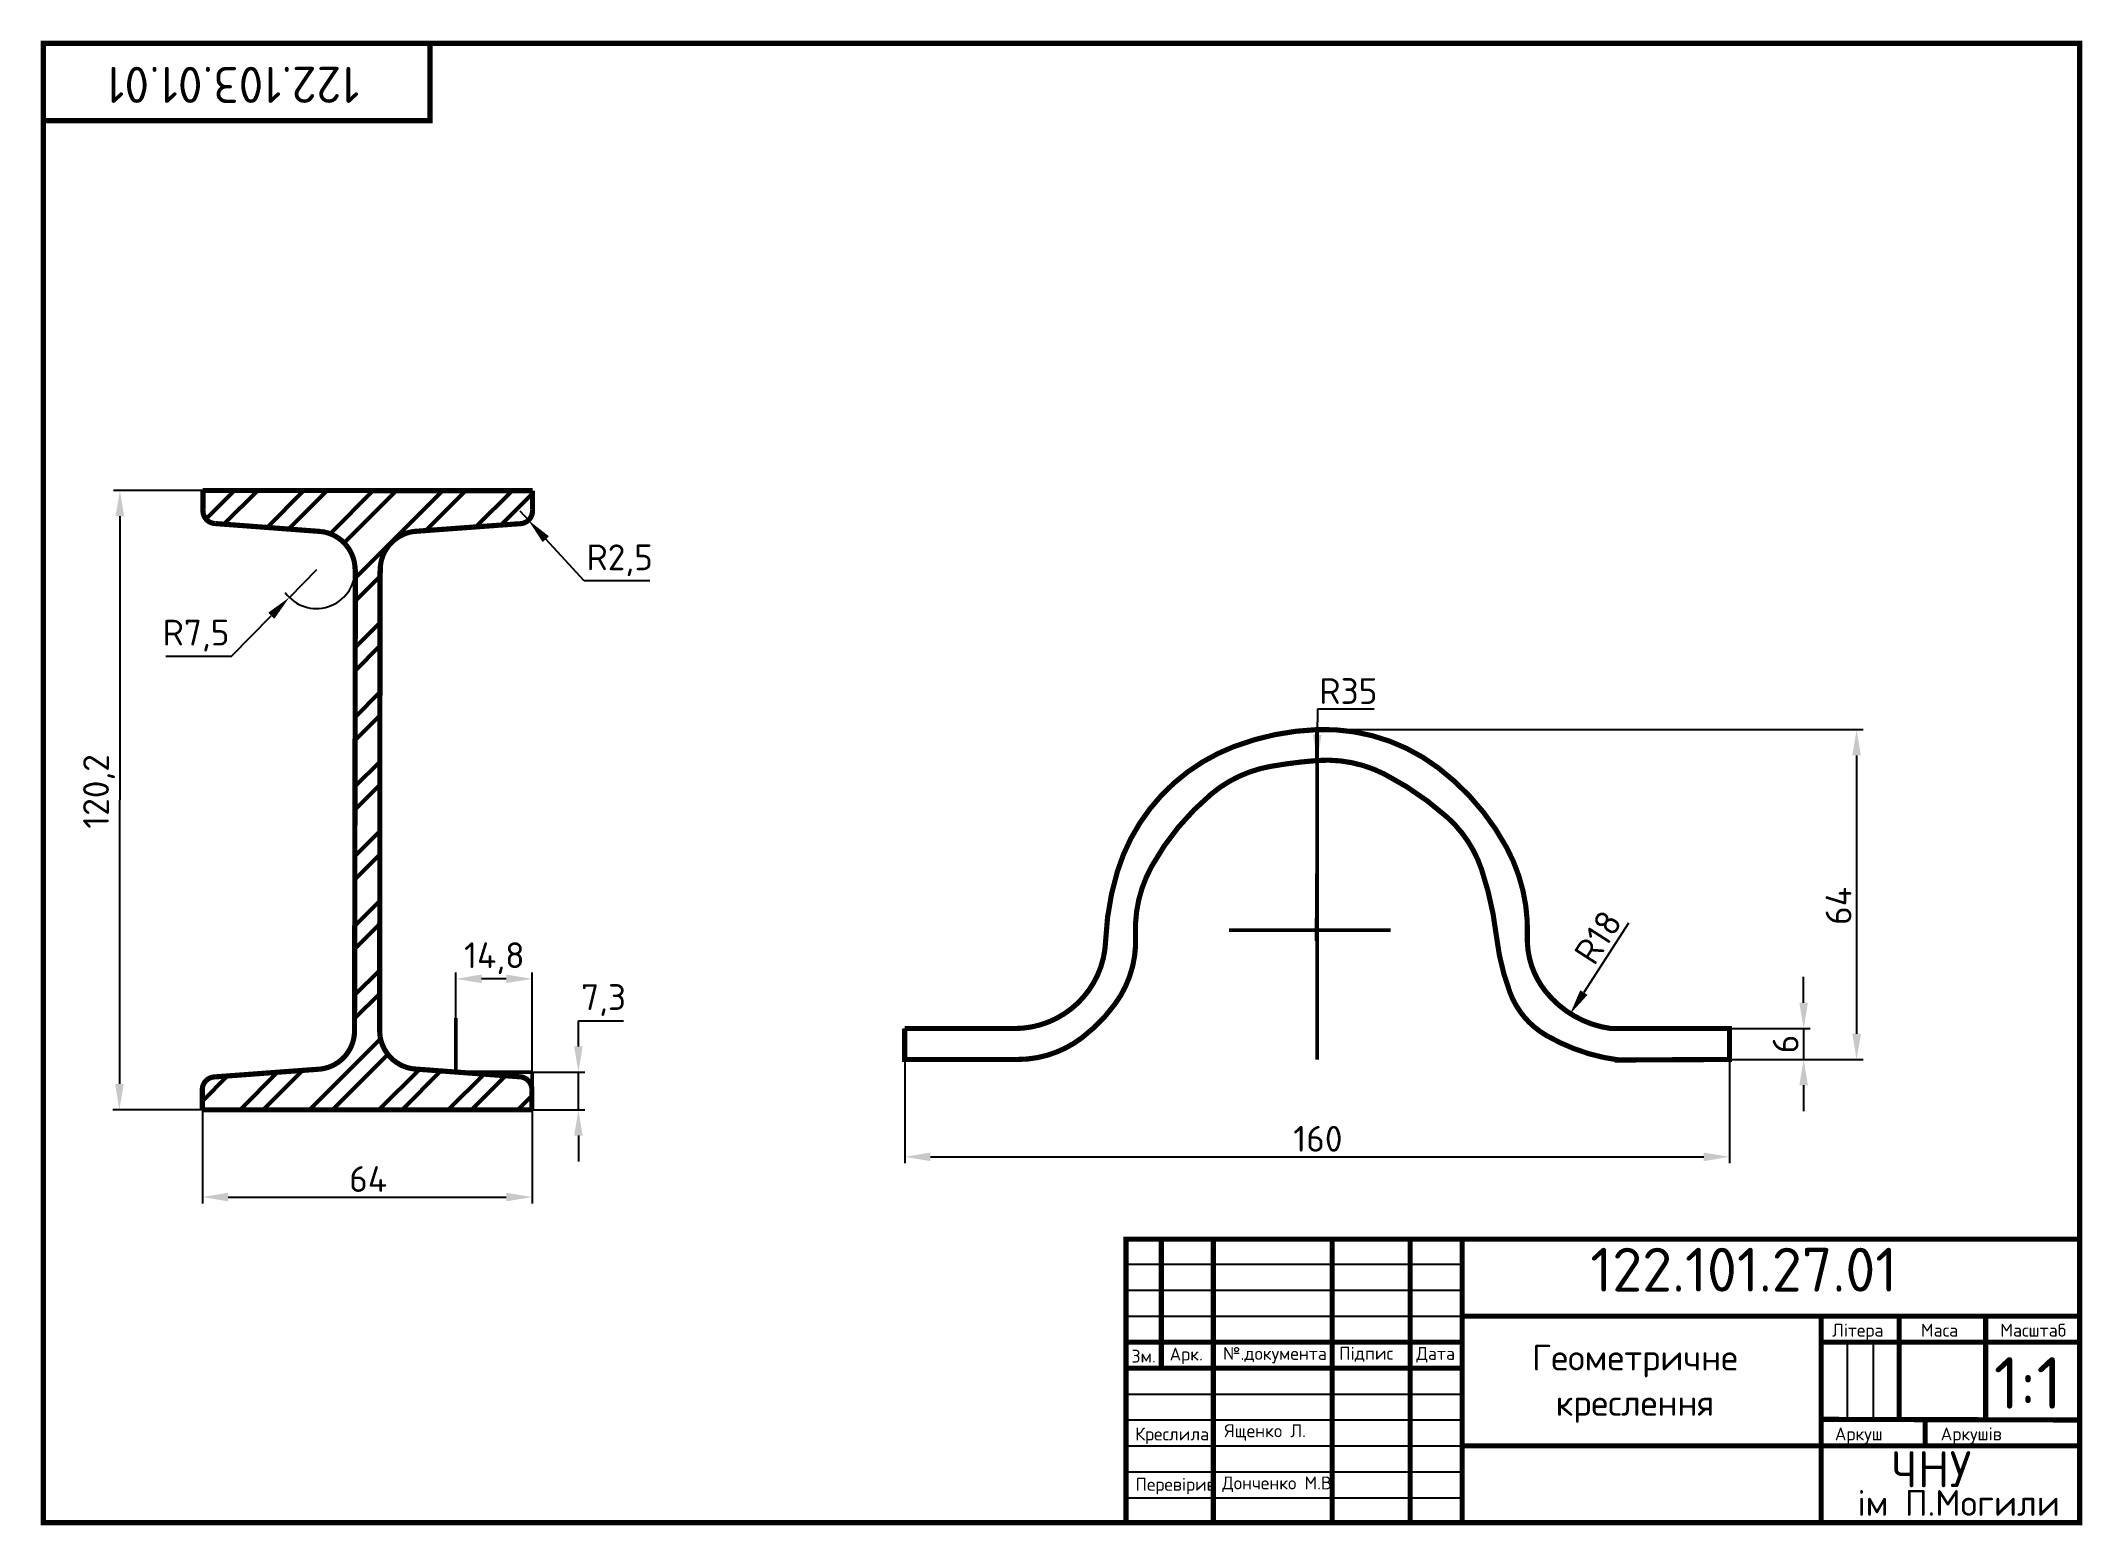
# Model space of a CAD drawing. Header units: millimetres. Extents: x 20 to 416, y 4 to 292.
import ezdxf
from ezdxf.enums import TextEntityAlignment as Align

# ---------------------------------------------------------------- set-up
doc = ezdxf.new("R2010")
doc.units = ezdxf.units.MM
doc.header["$PDMODE"] = 34
doc.header["$PDSIZE"] = -3
doc.linetypes.add('ACAD_ISO02W100', pattern=[15, 12, -3])
for name, color, linetype in [('Dim', 5, 'Continuous'), ('Kontur', 7, 'Continuous'), ('Strih', 114, 'ACAD_ISO02W100')]:
    doc.layers.add(name, color=color, linetype=linetype)
doc.styles.get("Standard").update_dxf_attribs({"font": 'isocpeur.ttf'})
doc.dimstyles.new('ESKD_', dxfattribs={"dimtxt": 5, "dimasz": 5, "dimexe": 1.25, "dimexo": 0, "dimgap": 1, "dimtad": 1, "dimtoh": 1, "dimdec": 1, "dimtxsty": 'Standard', "dimcen": 2.5, "dimclrd": 256, "dimclre": 256, "dimclrt": 256, "dimadec": 0, "dimazin": 0, "dimtfac": 1, "dimtdec": 1, "dimtmove": 0, "dimatfit": 3, "dimfxl": 1, "dimtfillclr": 256, "dimlwd": -1, "dimlwe": -1, "dimarcsym": 0})

# ---------------------------------------------------------------- blocks, each defined once
blk = doc.blocks.new('*D14')
at = {"layer": 'Defpoints', "color": 0, "lineweight": 50, "transparency": 16777216}
for p in [(72.97, 189.85), (67.71, 184.51)]:
    blk.add_point(p, dxfattribs=at)
at = {"layer": 'Dim', "transparency": 16777216}
for p, q in [((72.97, 189.85), (67.71, 184.51)), ((56.48, 173.1), (64.2, 180.94)), ((43.73, 173.1), (56.48, 173.1))]:
    blk.add_line(p, q, dxfattribs=at)
blk.add_arc((72.97, 189.85), 7.5, 215.9038, 359.9527, dxfattribs=at)
at = {"layer": 'Dim', "lineweight": 50, "transparency": 16777216}
blk.add_solid([(63.6, 181.53), (64.79, 180.36), (67.71, 184.51)], dxfattribs=at)
at = {"layer": 'Dim', "lineweight": 50, "transparency": 16777216, "insert": (49.61, 177.1), "char_height": 5, "attachment_point": 5}
blk.add_mtext('R7,5', dxfattribs=at)
blk = doc.blocks.new('*D15')
at = {"layer": 'Defpoints', "color": 0, "lineweight": 50, "transparency": 16777216}
for p in [(50.91, 205.26), (34.74, 85.1), (50.8, 85.08)]:
    blk.add_point(p, dxfattribs=at)
at = {"layer": 'Dim', "transparency": 16777216}
for p, q in [((50.91, 205.26), (33.59, 205.27)), ((34.84, 200.27), (34.74, 90.1)), ((50.8, 85.08), (33.49, 85.1))]:
    blk.add_line(p, q, dxfattribs=at)
at = {"layer": 'Dim', "lineweight": 50, "transparency": 16777216}
for points in [[(34, 200.27), (35.67, 200.27), (34.84, 205.27)], [(33.91, 90.1), (35.58, 90.1), (34.74, 85.1)]]:
    blk.add_solid(points, dxfattribs=at)
at = {"layer": 'Dim', "lineweight": 50, "transparency": 16777216, "insert": (30.79, 146.86), "char_height": 5, "attachment_point": 5, "rotation": 89.9505}
blk.add_mtext('120,2', dxfattribs=at)
blk = doc.blocks.new('*D16')
at = {"layer": 'Defpoints', "color": 0, "lineweight": 50, "transparency": 16777216}
for p in [(100, 110.5), (100, 92.38), (114.8, 92.38)]:
    blk.add_point(p, dxfattribs=at)
at = {"layer": 'Dim', "transparency": 16777216}
for p, q in [((100, 92.38), (100, 111.75)), ((114.8, 92.38), (114.8, 111.75)), ((109.8, 110.5), (105, 110.5))]:
    blk.add_line(p, q, dxfattribs=at)
at = {"layer": 'Dim', "lineweight": 50, "transparency": 16777216}
for points in [[(105, 111.34), (105, 109.67), (100, 110.5)], [(109.8, 111.34), (109.8, 109.67), (114.8, 110.5)]]:
    blk.add_solid(points, dxfattribs=at)
at = {"layer": 'Dim', "lineweight": 50, "transparency": 16777216, "insert": (107.48, 114.5), "char_height": 5, "attachment_point": 5}
blk.add_mtext('14,8', dxfattribs=at)
blk = doc.blocks.new('*D17')
at = {"layer": 'Defpoints', "color": 0, "lineweight": 50, "transparency": 16777216}
for p in [(114.8, 92.38), (114.75, 85.08), (123.79, 85.08)]:
    blk.add_point(p, dxfattribs=at)
at = {"layer": 'Dim', "transparency": 16777216}
for p, q in [((123.79, 97.38), (123.79, 102.38)), ((123.79, 102.38), (132.54, 102.38)), ((114.8, 92.38), (125.04, 92.38)), ((123.79, 85.08), (123.79, 92.38)), ((114.75, 85.08), (125.04, 85.08)), ((123.79, 80.08), (123.79, 75.08))]:
    blk.add_line(p, q, dxfattribs=at)
at = {"layer": 'Dim', "lineweight": 50, "transparency": 16777216}
for points in [[(122.96, 97.38), (124.62, 97.38), (123.79, 92.38)], [(122.96, 80.08), (124.62, 80.08), (123.79, 85.08)]]:
    blk.add_solid(points, dxfattribs=at)
at = {"layer": 'Dim', "lineweight": 50, "transparency": 16777216, "insert": (128.66, 106.38), "char_height": 5, "attachment_point": 5}
blk.add_mtext('7,3', dxfattribs=at)
blk = doc.blocks.new('*D18')
at = {"layer": 'Defpoints', "color": 0, "lineweight": 50, "transparency": 16777216}
for p in [(50.84, 85.05), (114.8, 85.05), (114.8, 68.16)]:
    blk.add_point(p, dxfattribs=at)
at = {"layer": 'Dim', "transparency": 16777216}
for p, q in [((50.84, 85.05), (50.84, 66.91)), ((114.8, 85.05), (114.8, 66.91)), ((55.84, 68.16), (109.8, 68.16))]:
    blk.add_line(p, q, dxfattribs=at)
at = {"layer": 'Dim', "lineweight": 50, "transparency": 16777216}
for points in [[(55.84, 69), (55.84, 67.33), (50.84, 68.16)], [(109.8, 69), (109.8, 67.33), (114.8, 68.16)]]:
    blk.add_solid(points, dxfattribs=at)
at = {"layer": 'Dim', "lineweight": 50, "transparency": 16777216, "insert": (83, 71.66), "char_height": 5, "attachment_point": 5}
blk.add_mtext('64', dxfattribs=at)
blk = doc.blocks.new('*D19')
at = {"layer": 'Defpoints', "color": 0, "lineweight": 50, "transparency": 16777216}
for p in [(112.39, 201.31), (114.08, 199.48)]:
    blk.add_point(p, dxfattribs=at)
at = {"layer": 'Dim', "transparency": 16777216}
for p, q in [((112.39, 201.31), (114.08, 199.48)), ((124.92, 187.71), (117.47, 195.8)), ((137.67, 187.71), (124.92, 187.71))]:
    blk.add_line(p, q, dxfattribs=at)
at = {"layer": 'Dim', "lineweight": 50, "transparency": 16777216}
blk.add_solid([(118.08, 196.36), (116.85, 195.23), (114.08, 199.48)], dxfattribs=at)
at = {"layer": 'Dim', "lineweight": 50, "transparency": 16777216, "insert": (131.79, 191.71), "char_height": 5, "attachment_point": 5}
blk.add_mtext('R2,5', dxfattribs=at)
blk = doc.blocks.new('*D22')
at = {"layer": 'Defpoints', "color": 0, "lineweight": 50, "transparency": 16777216}
for p in [(347.08, 100.86), (347.08, 94.86), (361.47, 94.86)]:
    blk.add_point(p, dxfattribs=at)
at = {"layer": 'Dim', "transparency": 16777216}
for p, q in [((361.47, 105.86), (361.47, 110.86)), ((347.08, 100.86), (362.72, 100.86)), ((361.47, 100.86), (361.47, 94.86)), ((347.08, 94.86), (362.72, 94.86)), ((361.47, 89.86), (361.47, 84.86))]:
    blk.add_line(p, q, dxfattribs=at)
at = {"layer": 'Dim', "lineweight": 50, "transparency": 16777216}
for points in [[(360.63, 105.86), (362.3, 105.86), (361.47, 100.86)], [(360.63, 89.86), (362.3, 89.86), (361.47, 94.86)]]:
    blk.add_solid(points, dxfattribs=at)
at = {"layer": 'Dim', "lineweight": 50, "transparency": 16777216, "insert": (357.97, 97.86), "char_height": 5, "attachment_point": 5, "rotation": 90}
blk.add_mtext('6', dxfattribs=at)
blk = doc.blocks.new('*D24')
at = {"layer": 'Defpoints', "color": 0, "lineweight": 50, "transparency": 16777216}
for p in [(267.08, 152.84), (266.86, 117.85)]:
    blk.add_point(p, dxfattribs=at)
at = {"layer": 'Dim', "transparency": 16777216}
for p, q in [((267.15, 162.84), (267.12, 157.84)), ((278.15, 162.84), (267.15, 162.84)), ((266.86, 117.85), (267.08, 152.84))]:
    blk.add_line(p, q, dxfattribs=at)
at = {"layer": 'Dim', "lineweight": 50, "transparency": 16777216}
blk.add_solid([(266.28, 157.85), (267.95, 157.84), (267.08, 152.84)], dxfattribs=at)
at = {"layer": 'Dim', "lineweight": 50, "transparency": 16777216, "insert": (273.15, 166.34), "char_height": 5, "attachment_point": 5}
blk.add_mtext('R35', dxfattribs=at)
blk = doc.blocks.new('*D25')
at = {"layer": 'Defpoints', "color": 0, "lineweight": 50, "transparency": 16777216}
for p in [(325.87, 118.77), (316.13, 103.64)]:
    blk.add_point(p, dxfattribs=at)
at = {"layer": 'Dim', "transparency": 16777216}
blk.add_line((327.49, 121.3), (318.84, 107.84), dxfattribs=at)
at = {"layer": 'Dim', "lineweight": 50, "transparency": 16777216}
blk.add_solid([(318.14, 108.29), (319.54, 107.39), (316.13, 103.64)], dxfattribs=at)
at = {"layer": 'Dim', "lineweight": 50, "transparency": 16777216, "insert": (321.58, 118.57), "char_height": 5, "attachment_point": 5, "rotation": 57.2436}
blk.add_mtext('R18', dxfattribs=at)
blk = doc.blocks.new('*D26')
at = {"layer": 'Defpoints', "color": 0, "lineweight": 50, "transparency": 16777216}
for p in [(267.87, 158.86), (347.08, 94.86), (371.74, 94.86)]:
    blk.add_point(p, dxfattribs=at)
at = {"layer": 'Dim', "transparency": 16777216}
for p, q in [((267.87, 158.86), (372.99, 158.86)), ((371.74, 153.86), (371.74, 99.86)), ((347.08, 94.86), (372.99, 94.86))]:
    blk.add_line(p, q, dxfattribs=at)
at = {"layer": 'Dim', "lineweight": 50, "transparency": 16777216}
for points in [[(370.91, 153.86), (372.58, 153.86), (371.74, 158.86)], [(370.91, 99.86), (372.58, 99.86), (371.74, 94.86)]]:
    blk.add_solid(points, dxfattribs=at)
at = {"layer": 'Dim', "lineweight": 50, "transparency": 16777216, "insert": (368.24, 124.65), "char_height": 5, "attachment_point": 5, "rotation": 90}
blk.add_mtext('64', dxfattribs=at)
blk = doc.blocks.new('*D27')
at = {"layer": 'Defpoints', "color": 0, "lineweight": 50, "transparency": 16777216}
for p in [(187.08, 94.86), (347.08, 94.86), (347.08, 75.97)]:
    blk.add_point(p, dxfattribs=at)
at = {"layer": 'Dim', "transparency": 16777216}
for p, q in [((187.08, 94.86), (187.08, 74.72)), ((347.08, 94.86), (347.08, 74.72)), ((192.08, 75.97), (342.08, 75.97))]:
    blk.add_line(p, q, dxfattribs=at)
at = {"layer": 'Dim', "lineweight": 50, "transparency": 16777216}
for points in [[(192.08, 76.8), (192.08, 75.13), (187.08, 75.97)], [(342.08, 76.8), (342.08, 75.13), (347.08, 75.97)]]:
    blk.add_solid(points, dxfattribs=at)
at = {"layer": 'Dim', "lineweight": 50, "transparency": 16777216, "insert": (267.24, 79.47), "char_height": 5, "attachment_point": 5}
blk.add_mtext('160', dxfattribs=at)

msp = doc.modelspace()

# ---------------------------------------------------------------- hatches: boundary and pattern name
at = {"layer": 'Strih', "lineweight": 50}
h = msp.add_hatch(dxfattribs=at)
h.set_pattern_fill('ANSI32', color=256)
h.paths.add_polyline_path([(114.87, 201.58), (114.87, 205.21), (50.96, 205.26), (50.96, 201.6, 0.446091), (53.44, 198.83), (73.91, 197.29, -0.378087), (80.47, 189.84), (80.52, 189.89), (80.36, 100.44, -0.377815), (73.8, 93), (53.32, 91.48, 0.446091), (50.84, 88.71), (50.84, 85.08), (114.75, 85.08), (114.75, 88.74), (114.76, 89.21, 0.391282), (112.27, 91.51), (100.51, 92.38), (100, 92.38), (100, 92.42), (91.79, 93.03, -0.377815), (85.23, 100.47), (85.3, 187.52), (85.38, 190.63, -0.349223), (91.91, 197.31), (112.38, 198.81, 0.446091)])

# ---------------------------------------------------------------- linework, layer by layer
at = {"layer": 'Defpoints', "lineweight": 50}
for p, q in [((267.06, 158.86), (267.06, 152.86)), ((267.08, 158.86), (267.08, 94.86)), ((250.03, 119.95), (281.34, 119.95)), ((187.08, 94.86), (187.08, 100.86)), ((347.08, 100.86), (347.08, 94.86))]:
    msp.add_line(p, q, dxfattribs=at)
at = {"layer": 'Defpoints', "lineweight": 50, "const_width": 1}
for points in [[(187.08, 100.86), (208.4, 100.86, 0.402994), (226.06, 117.86, -0.0647), (228.35, 131.35, -0.231525), (251.01, 155.59, -0.08165), (267.08, 158.86, -0.173484), (290.57, 151.45, -0.106805), (303.85, 135.97, -0.133825), (307.87, 118.77, 0.180027), (311.44, 108.02, 0.191987), (324.08, 100.86, -14.71652)], [(208.99, 94.86, 0.164727), (221.5, 99.1, 0.071999), (227.92, 105.67, 0.171423), (231.86, 118.85, -0.140051), (235.02, 132.38, -0.091586), (246.57, 146.37, -0.131083), (258, 151.71, -0.024878), (267.06, 152.86, -0.138603), (280.14, 150.23, -0.064101), (292.33, 141.85, -0.130424), (299, 131.7, -0.051764), (301.87, 118.77, 0.060945), (304.51, 107.83, 0.173523), (311.54, 99.53, 0.099797), (325.65, 94.75, -15.711988)]]:
    msp.add_lwpolyline(points, format="xyb", dxfattribs=at)
for points in [[(187.08, 100.86), (187.08, 94.86), (208.99, 94.86)], [(324.8, 94.75), (347.08, 94.86), (347.08, 100.86), (323.93, 100.86)]]:
    msp.add_lwpolyline(points, dxfattribs=at)
at = {"layer": 'Kontur', "lineweight": 50}
for p, q in [((114.91, 205.21), (50.91, 205.26)), ((100, 92.38), (100, 102.87)), ((114.8, 92.38), (100, 92.38)), ((114.8, 85.08), (114.8, 92.38)), ((50.8, 85.08), (114.8, 85.08))]:
    msp.add_line(p, q, dxfattribs=at)
at = {"layer": 'Kontur'}
for p, q in [((236.86, 60), (236.86, 34.98)), ((246.94, 60), (246.94, 5)), ((270.02, 60), (270.02, 5)), ((285.13, 60), (285.13, 5)), ((295.21, 60), (295.21, 5)), ((230, 55.12), (295.21, 55.12)), ((230, 50.09), (295.21, 50.09)), ((230, 45.05), (295.21, 45.05)), ((415, 45.05), (295.21, 45.05)), ((364.88, 45.05), (364.88, 5)), ((379.99, 45.05), (379.99, 24.91)), ((396.78, 45.05), (396.78, 24.91)), ((230, 40.02), (295.21, 40.02)), ((415, 40.02), (364.88, 40.02)), ((369.92, 40.02), (369.92, 24.91)), ((374.96, 40.02), (374.96, 24.91)), ((230, 34.98), (295.21, 34.98)), ((230, 29.95), (295.21, 29.95)), ((230, 24.91), (295.21, 24.91)), ((415, 24.91), (364.88, 24.91)), ((385.03, 19.88), (385.03, 24.91)), ((396.78, 24.91), (396.78, 24.91)), ((230, 19.88), (295.21, 19.88)), ((415, 19.88), (295.21, 19.88)), ((230, 14.85), (295.21, 14.85)), ((230, 9.81), (295.21, 9.81))]:
    msp.add_line(p, q, dxfattribs=at)
at = {"layer": 'Kontur', "const_width": 1}
for points in [[(20, 5), (415, 5), (415, 292), (20, 292)], [(20, 277), (95, 277), (95, 292), (20, 292)]]:
    msp.add_lwpolyline(points, close=True, dxfattribs=at)
at = {"layer": 'Kontur', "lineweight": 50, "const_width": 1}
for points in [[(114.91, 205.21), (50.91, 205.26)], [(80.52, 189.89), (80.36, 100.44)], [(85.3, 189.63), (85.23, 100.47)], [(85.38, 190.63), (85.3, 187.52)], [(50.8, 85.08), (114.8, 85.08)]]:
    msp.add_lwpolyline(points, dxfattribs=at)
for points in [[(80.47, 189.84, 0.377815), (73.91, 197.29), (53.44, 198.83, -0.446091), (50.96, 201.6), (50.96, 205.26)], [(85.34, 189.87, -0.377815), (91.91, 197.31), (112.38, 198.81, 0.446091), (114.87, 201.58), (114.87, 205.24)], [(80.36, 100.44, -0.377815), (73.8, 93), (53.32, 91.48, 0.446091), (50.84, 88.71), (50.84, 85.05)], [(85.23, 100.47, 0.377815), (91.79, 93.03), (112.27, 91.51, -0.446091), (114.75, 88.74), (114.75, 85.08)]]:
    msp.add_lwpolyline(points, format="xyb", dxfattribs=at)
at = {"layer": 'Kontur', "const_width": 1}
for points in [[(415, 5), (415, 60), (230, 60), (230, 5)], [(236.86, 34.98), (236.86, 60)], [(246.94, 5), (246.94, 60)], [(270.02, 5), (270.02, 60)], [(285.13, 5), (285.13, 60)], [(295.21, 5), (295.21, 60)], [(295.21, 45.05), (415, 45.05)], [(364.88, 5), (364.88, 45.05)], [(379.99, 24.91), (379.99, 45.05)], [(396.78, 24.95), (396.78, 45.05)], [(230, 40.02), (295.21, 40.02)], [(415, 40.02), (364.88, 40.02)], [(230, 34.98), (295.21, 34.98)], [(364.88, 25.03), (415, 24.91)], [(385.03, 19.88), (385.03, 24.91)], [(295.21, 19.88), (415, 19.88)]]:
    msp.add_lwpolyline(points, dxfattribs=at)

# ---------------------------------------------------------------- texts
at = {"lineweight": 50, "attachment_point": 1}
for s, width, insert, char_height in [('122.101.27.01', 119.7934, (320.08, 58.32), 8.5), ('Ященко Л.', 23.0855, (249.14, 24.07), 2.5), ('Креслила', 16.9368, (231.79, 23.44), 2.5)]:
    msp.add_mtext_dynamic_manual_height_columns(s, width=width, gutter_width=50, heights=[0], dxfattribs=dict(at, insert=insert, char_height=char_height))
at = {"layer": 'Kontur'}
msp.add_text('122.103.01.01', height=7, rotation=180, dxfattribs=at).set_placement((81.3, 287.46))
for s, height, p in [('Літера', 2.5, (371.97, 41.08)), ('Маса', 2.5, (387.83, 41.08)), ('Масштаб', 2.5, (406.01, 41.08)), ('Геометричне', 5, (328.75, 34.52)), ('креслення', 5, (328.75, 25.73)), ('Аркуш', 2.5, (372.17, 20.96))]:
    msp.add_text(s, height=height, dxfattribs=at).set_placement(p, align=Align.CENTER)
for s, height, p in [('Зм.', 2.5, (231.08, 36.04)), ('Арк.', 2.5, (238.47, 36.45)), ('№.документа', 2.5, (248.85, 36.57)), ('Підпис', 2.5, (271.36, 36.6)), ('Дата', 2.5, (286.32, 36.57)), ('1:1', 10, (398.36, 27.09)), ('Аркушів', 2.5, (388.05, 20.96)), ('ЧНУ', 7, (378.44, 11.86)), ('Перевірив', 2.5, (231.87, 11.18)), ('Донченко М.В.', 2.5, (248.67, 11.44)), ('ім П.Могили', 5, (371.9, 6.31))]:
    msp.add_text(s, height=height, dxfattribs=at).set_placement(p)

# ---------------------------------------------------------------- dimensions: what is measured, and where the dimension line sits
at = {"layer": 'Dim', "lineweight": 50}
for base, p1, p2, angle, picture, middle, dimtype in [((34.74, 85.1), (50.91, 205.26), (50.8, 85.08), 269.9505, '*D15', (34.79, 146.86), 161), ((371.74, 94.86), (267.87, 158.86), (347.08, 94.86), 90, '*D26', (371.74, 124.65), 160), ((123.79, 85.08), (114.8, 92.38), (114.75, 85.08), 90, '*D17', (128.66, 102.38), 160), ((361.47, 94.86), (347.08, 100.86), (347.08, 94.86), 90, '*D22', (361.47, 97.86), 160)]:
    dim = msp.add_linear_dim(base=base, p1=p1, p2=p2, angle=angle, dimstyle='ESKD_', dxfattribs=at)
    dim.commit()
    dim.dimension.update_dxf_attribs({"geometry": picture, "text_midpoint": middle, "dimtype": dimtype})
for center, mpoint, picture, middle in [((112.39, 201.31), (114.08, 199.48), '*D19', (131.79, 191.71)), ((72.97, 189.85), (67.71, 184.51), '*D14', (49.61, 177.1)), ((266.86, 117.85), (267.08, 152.84), '*D24', (273.15, 166.34))]:
    dim = msp.add_radius_dim(center=center, mpoint=mpoint, dimstyle='ESKD_', dxfattribs=at)
    dim.commit()
    dim.dimension.update_dxf_attribs({"geometry": picture, "text_midpoint": middle})
dim = msp.add_radius_dim(center=(325.87, 118.77), mpoint=(316.13, 103.64), dimstyle='ESKD_', dxfattribs=at)
dim.commit()
dim.dimension.update_dxf_attribs({"geometry": '*D25', "text_midpoint": (324.52, 116.67), "dimtype": 164})
for base, p1, p2, picture, middle in [((100, 110.5), (114.8, 92.38), (100, 92.38), '*D16', (107.48, 110.5)), ((347.08, 75.97), (187.08, 94.86), (347.08, 94.86), '*D27', (267.24, 75.97)), ((114.8, 68.16), (50.84, 85.05), (114.8, 85.05), '*D18', (83, 68.16))]:
    dim = msp.add_linear_dim(base=base, p1=p1, p2=p2, dimstyle='ESKD_', dxfattribs=at)
    dim.commit()
    dim.dimension.update_dxf_attribs({"geometry": picture, "text_midpoint": middle, "dimtype": 160})

doc.saveas('drawing.dxf')
